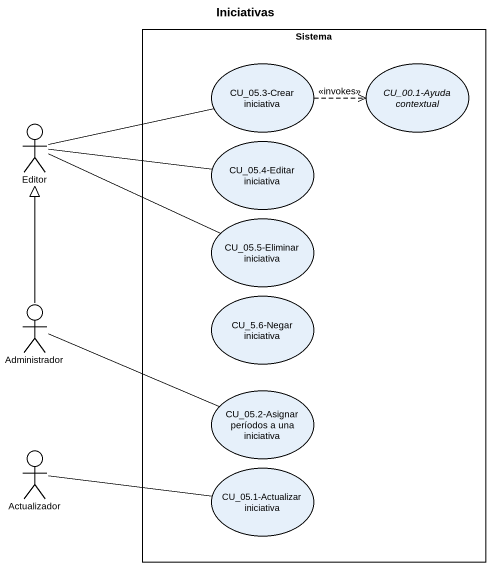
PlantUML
@startuml
title Iniciativas
rectangle Sistema {
  usecase "CU_05.3-Crear iniciativa" as CU_05_3_Crear_iniciativa
  usecase "CU_00.1-Ayuda contextual" as CU_00_1_Ayuda_contextual
  usecase "CU_05.4-Editar iniciativa" as CU_05_4_Editar_iniciativa
  usecase "CU_05.5-Eliminar iniciativa" as CU_05_5_Eliminar_iniciativa
  usecase "CU_5.6-Negar iniciativa" as CU_5_6_Negar_iniciativa
  usecase "CU_05.2-Asignar períodos a una iniciativa" as CU_05_2_Asignar_períodos_a
  usecase "CU_05.1-Actualizar iniciativa" as CU_05_1_Actualizar
}
actor Editor
actor Administrador
actor Actualizador
CU_05_3_Crear_iniciativa .right.> CU_00_1_Ayuda_contextual : <<invokes>>
Editor -right- CU_05_3_Crear_iniciativa
Editor -right- CU_05_4_Editar_iniciativa
Editor -right- CU_05_5_Eliminar_iniciativa
Administrador -up-|> Editor
Administrador -right- CU_05_2_Asignar_períodos_a
Actualizador -right- CU_05_1_Actualizar
@enduml
